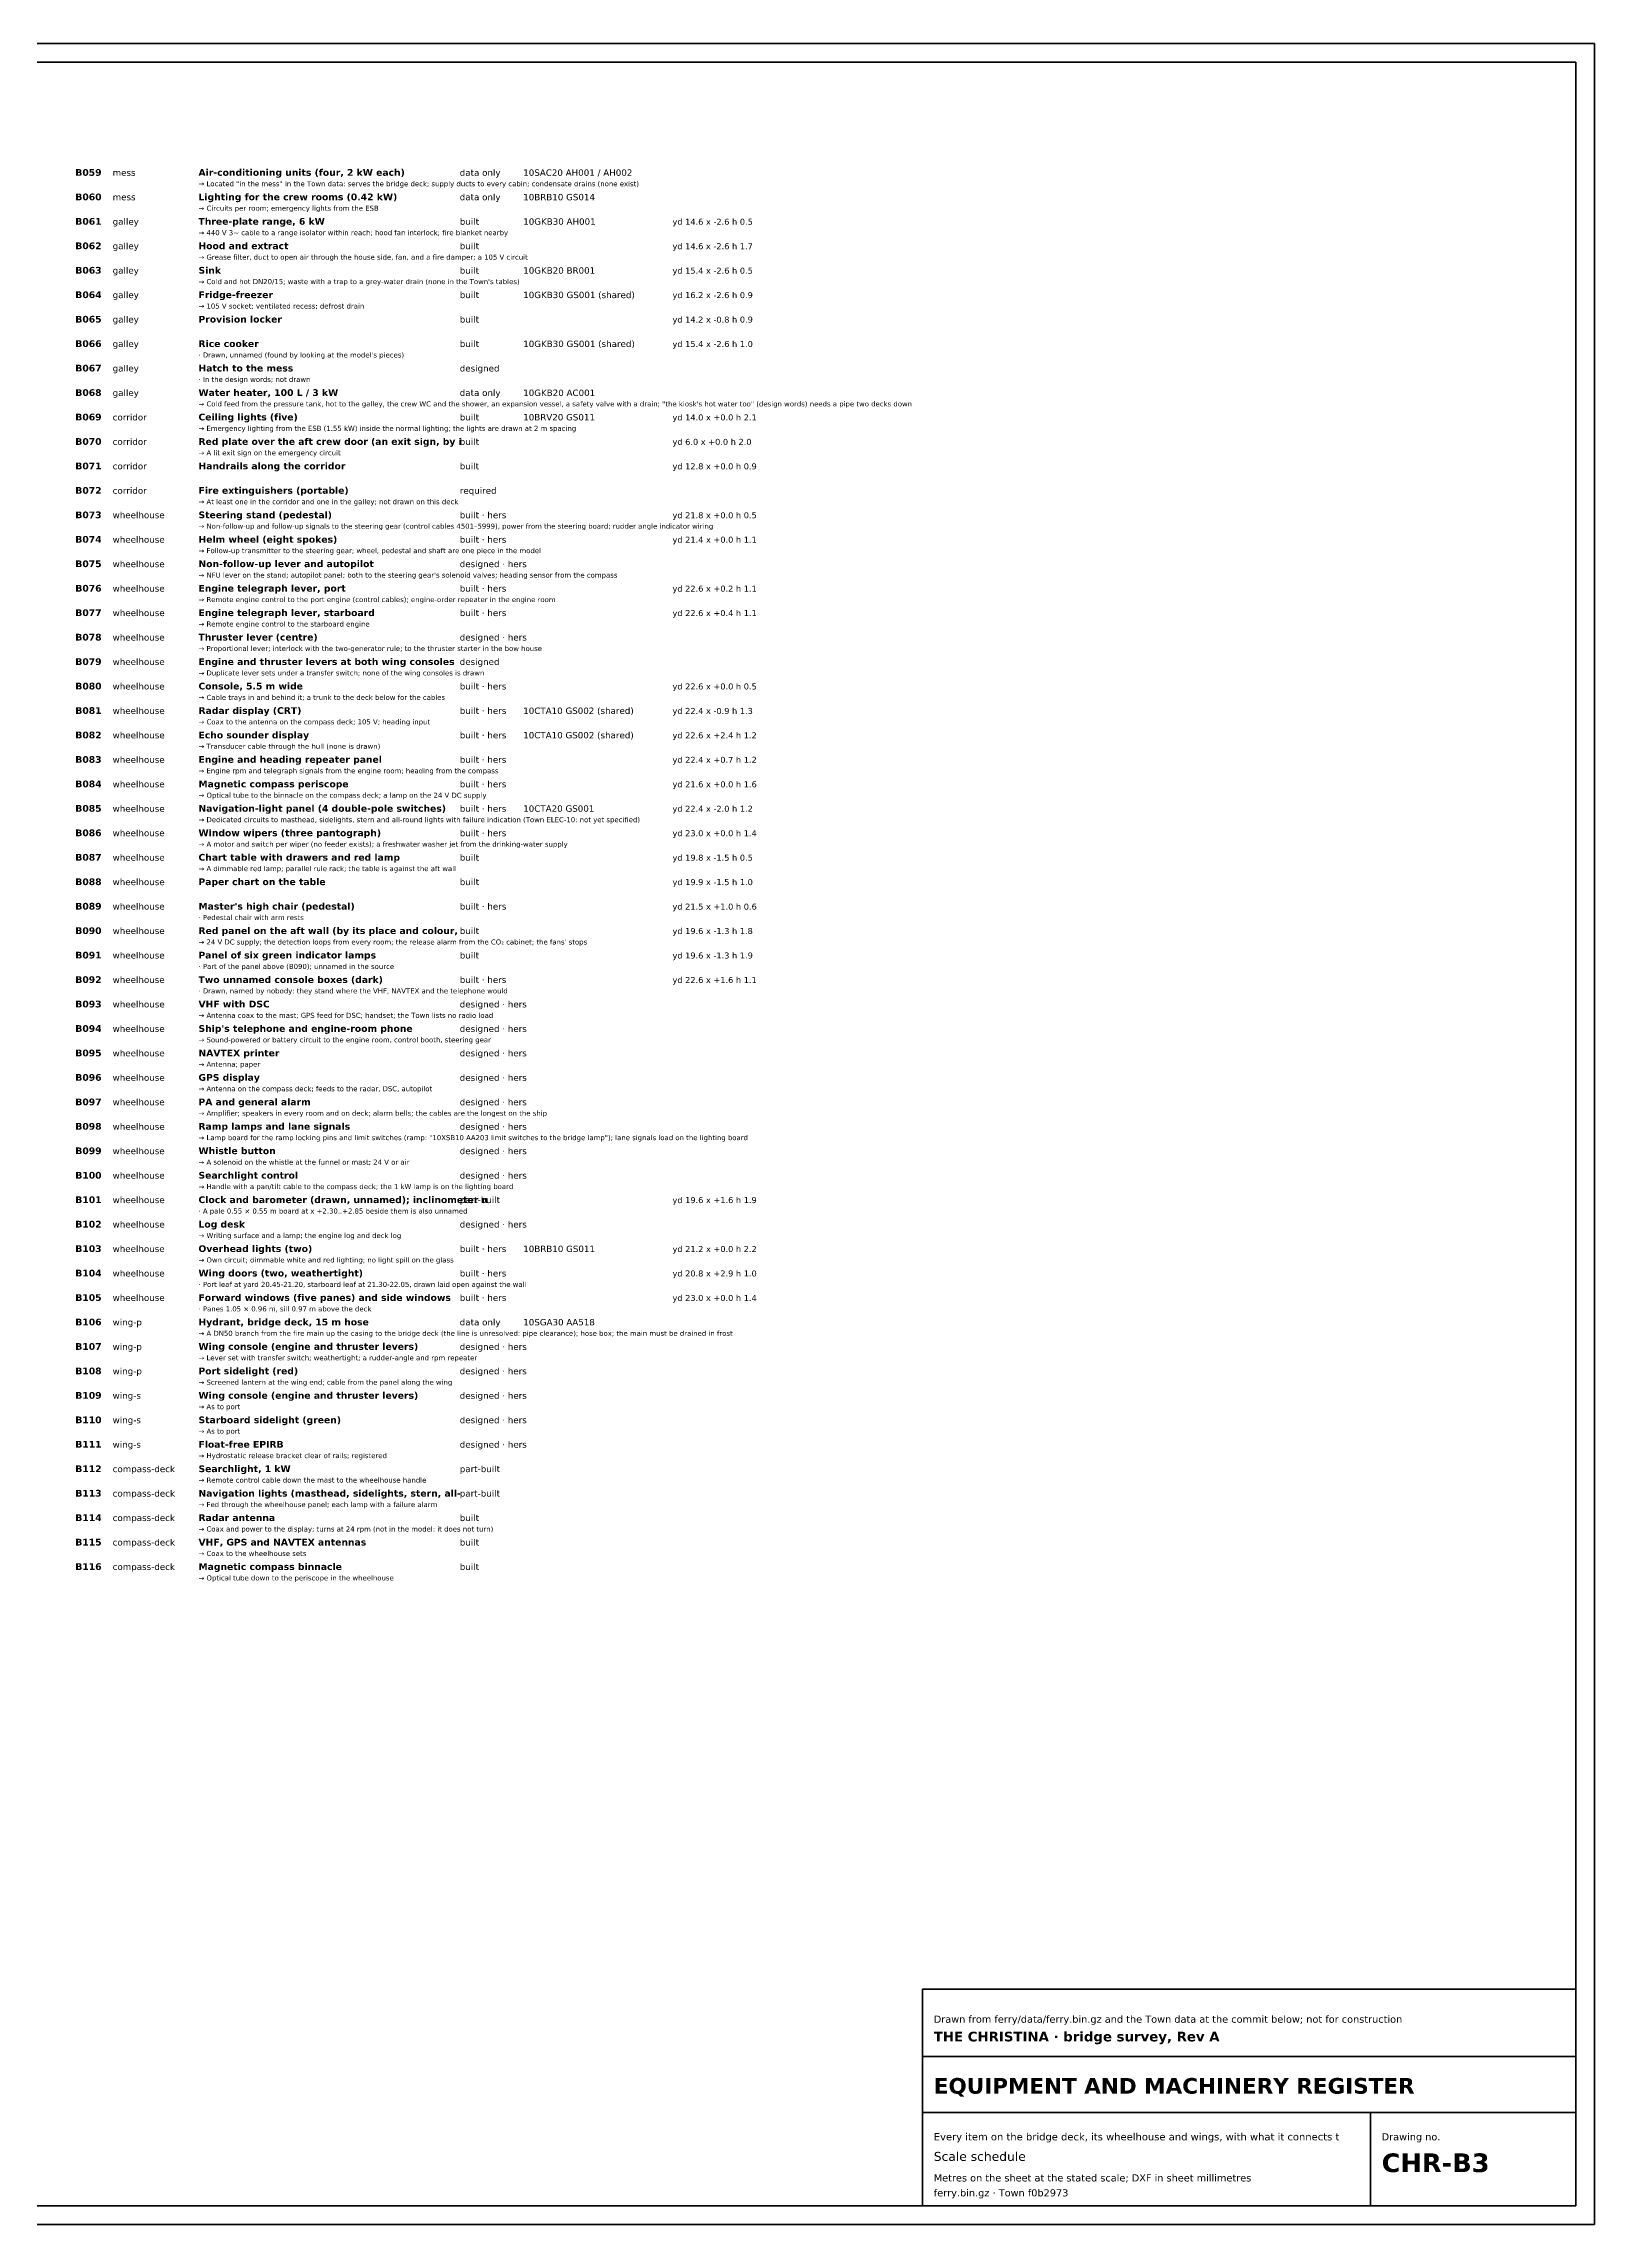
# Model space of a CAD drawing. Header units: millimetres. Extents: x 5 to 836, y 5 to 589.
# Drawn here: x 420 to 836, y 5 to 589 of the extents above; entities that cross this region are included whole.
import ezdxf

# ---------------------------------------------------------------- set-up
doc = ezdxf.new("R2010")
doc.units = ezdxf.units.MM
doc.linetypes.add('DASHED', pattern=[1.524, 1.27, -0.254])
for name, color, linetype, lineweight, true_color in [('DIM', 2, 'CONTINUOUS', 13, 0x1e46a0), ('FIND', 1, 'CONTINUOUS', 25, 0xc80000), ('SIGHT', 30, 'DASHED', 18, 0xd76900), ('THIN', 8, 'CONTINUOUS', 13, 0x8c8c8c)]:
    doc.layers.add(name, color=color, linetype=linetype, lineweight=lineweight, true_color=true_color)
for name, color, linetype, lineweight in [('FRAME', 7, 'CONTINUOUS', 50), ('TEXT', 7, 'CONTINUOUS', 18), ('TITLE', 7, 'CONTINUOUS', 35)]:
    doc.layers.add(name, color=color, linetype=linetype, lineweight=lineweight)
doc.styles.add('SANS', font='DejaVuSans.ttf')
doc.styles.add('SANSB', font='DejaVuSans-Bold.ttf')

msp = doc.modelspace()

# ---------------------------------------------------------------- linework, layer by layer
at = {"layer": 'FRAME'}
for points in [[(5, 5), (836, 5), (836, 589), (5, 589)], [(10, 10), (831, 10), (831, 584), (10, 584)]]:
    msp.add_lwpolyline(points, close=True, dxfattribs=at)
at = {"layer": 'TITLE'}
for p, q in [((656, 50), (831, 50)), ((656, 35), (831, 35)), ((776, 10), (776, 35))]:
    msp.add_line(p, q, dxfattribs=at)
msp.add_lwpolyline([(656, 10), (831, 10), (831, 68), (656, 68)], close=True, dxfattribs=at)

# ---------------------------------------------------------------- texts
at = {"layer": 'DIM'}
for s, height, style, p in [('B059', 1.8, 'SANSB', (429, 553.6)), ('mess', 1.7, 'SANS', (439, 553.6)), ('Air-conditioning units (four, 2 kW each)', 1.8, 'SANSB', (462, 553.6)), ('data only', 1.7, 'SANS', (532, 553.6)), ('10SAC20 AH001 / AH002', 1.7, 'SANS', (549, 553.6)), ('B060', 1.8, 'SANSB', (429, 547.05)), ('mess', 1.7, 'SANS', (439, 547.05)), ('Lighting for the crew rooms (0.42 kW)', 1.8, 'SANSB', (462, 547.05)), ('data only', 1.7, 'SANS', (532, 547.05)), ('10BRB10 GS014', 1.7, 'SANS', (549, 547.05)), ('B068', 1.8, 'SANSB', (429, 494.65)), ('galley', 1.7, 'SANS', (439, 494.65)), ('Water heater, 100 L / 3 kW', 1.8, 'SANSB', (462, 494.65)), ('data only', 1.7, 'SANS', (532, 494.65)), ('10GKB20 AC001', 1.7, 'SANS', (549, 494.65)), ('B106', 1.8, 'SANSB', (429, 245.75)), ('wing-p', 1.7, 'SANS', (439, 245.75)), ('Hydrant, bridge deck, 15 m hose', 1.8, 'SANSB', (462, 245.75)), ('data only', 1.7, 'SANS', (532, 245.75)), ('10SGA30 AA518', 1.7, 'SANS', (549, 245.75))]:
    msp.add_text(s, height=height, dxfattribs=dict(at, style=style)).set_placement(p)
at = {"layer": 'FIND'}
for s, height, style, p in [('B072', 1.8, 'SANSB', (429, 468.45)), ('corridor', 1.7, 'SANS', (439, 468.45)), ('Fire extinguishers (portable)', 1.8, 'SANSB', (462, 468.45)), ('required', 1.7, 'SANS', (532, 468.45))]:
    msp.add_text(s, height=height, dxfattribs=dict(at, style=style)).set_placement(p)
at = {"layer": 'SIGHT'}
for s, height, style, p in [('B067', 1.8, 'SANSB', (429, 501.2)), ('galley', 1.7, 'SANS', (439, 501.2)), ('Hatch to the mess', 1.8, 'SANSB', (462, 501.2)), ('designed', 1.7, 'SANS', (532, 501.2)), ('B075', 1.8, 'SANSB', (429, 448.8)), ('wheelhouse', 1.7, 'SANS', (439, 448.8)), ('Non-follow-up lever and autopilot', 1.8, 'SANSB', (462, 448.8)), ('designed · hers', 1.7, 'SANS', (532, 448.8)), ('B078', 1.8, 'SANSB', (429, 429.15)), ('wheelhouse', 1.7, 'SANS', (439, 429.15)), ('Thruster lever (centre)', 1.8, 'SANSB', (462, 429.15)), ('designed · hers', 1.7, 'SANS', (532, 429.15)), ('B079', 1.8, 'SANSB', (429, 422.6)), ('wheelhouse', 1.7, 'SANS', (439, 422.6)), ('Engine and thruster levers at both wing consoles', 1.8, 'SANSB', (462, 422.6)), ('designed', 1.7, 'SANS', (532, 422.6)), ('B093', 1.8, 'SANSB', (429, 330.9)), ('wheelhouse', 1.7, 'SANS', (439, 330.9)), ('VHF with DSC', 1.8, 'SANSB', (462, 330.9)), ('designed · hers', 1.7, 'SANS', (532, 330.9)), ('B094', 1.8, 'SANSB', (429, 324.35)), ('wheelhouse', 1.7, 'SANS', (439, 324.35)), ("Ship's telephone and engine-room phone", 1.8, 'SANSB', (462, 324.35)), ('designed · hers', 1.7, 'SANS', (532, 324.35)), ('B095', 1.8, 'SANSB', (429, 317.8)), ('wheelhouse', 1.7, 'SANS', (439, 317.8)), ('NAVTEX printer', 1.8, 'SANSB', (462, 317.8)), ('designed · hers', 1.7, 'SANS', (532, 317.8)), ('B096', 1.8, 'SANSB', (429, 311.25)), ('wheelhouse', 1.7, 'SANS', (439, 311.25)), ('GPS display', 1.8, 'SANSB', (462, 311.25)), ('designed · hers', 1.7, 'SANS', (532, 311.25)), ('B097', 1.8, 'SANSB', (429, 304.7)), ('wheelhouse', 1.7, 'SANS', (439, 304.7)), ('PA and general alarm', 1.8, 'SANSB', (462, 304.7)), ('designed · hers', 1.7, 'SANS', (532, 304.7)), ('B098', 1.8, 'SANSB', (429, 298.15)), ('wheelhouse', 1.7, 'SANS', (439, 298.15)), ('Ramp lamps and lane signals', 1.8, 'SANSB', (462, 298.15)), ('designed · hers', 1.7, 'SANS', (532, 298.15)), ('B099', 1.8, 'SANSB', (429, 291.6)), ('wheelhouse', 1.7, 'SANS', (439, 291.6)), ('Whistle button', 1.8, 'SANSB', (462, 291.6)), ('designed · hers', 1.7, 'SANS', (532, 291.6)), ('B100', 1.8, 'SANSB', (429, 285.05)), ('wheelhouse', 1.7, 'SANS', (439, 285.05)), ('Searchlight control', 1.8, 'SANSB', (462, 285.05)), ('designed · hers', 1.7, 'SANS', (532, 285.05)), ('B102', 1.8, 'SANSB', (429, 271.95)), ('wheelhouse', 1.7, 'SANS', (439, 271.95)), ('Log desk', 1.8, 'SANSB', (462, 271.95)), ('designed · hers', 1.7, 'SANS', (532, 271.95)), ('B107', 1.8, 'SANSB', (429, 239.2)), ('wing-p', 1.7, 'SANS', (439, 239.2)), ('Wing console (engine and thruster levers)', 1.8, 'SANSB', (462, 239.2)), ('designed · hers', 1.7, 'SANS', (532, 239.2)), ('B108', 1.8, 'SANSB', (429, 232.65)), ('wing-p', 1.7, 'SANS', (439, 232.65)), ('Port sidelight (red)', 1.8, 'SANSB', (462, 232.65)), ('designed · hers', 1.7, 'SANS', (532, 232.65)), ('B109', 1.8, 'SANSB', (429, 226.1)), ('wing-s', 1.7, 'SANS', (439, 226.1)), ('Wing console (engine and thruster levers)', 1.8, 'SANSB', (462, 226.1)), ('designed · hers', 1.7, 'SANS', (532, 226.1)), ('B110', 1.8, 'SANSB', (429, 219.55)), ('wing-s', 1.7, 'SANS', (439, 219.55)), ('Starboard sidelight (green)', 1.8, 'SANSB', (462, 219.55)), ('designed · hers', 1.7, 'SANS', (532, 219.55)), ('B111', 1.8, 'SANSB', (429, 213)), ('wing-s', 1.7, 'SANS', (439, 213)), ('Float-free EPIRB', 1.8, 'SANSB', (462, 213)), ('designed · hers', 1.7, 'SANS', (532, 213))]:
    msp.add_text(s, height=height, dxfattribs=dict(at, style=style)).set_placement(p)
at = {"layer": 'TEXT'}
for s, height, style, p in [('B061', 1.8, 'SANSB', (429, 540.5)), ('galley', 1.7, 'SANS', (439, 540.5)), ('Three-plate range, 6 kW', 1.8, 'SANSB', (462, 540.5)), ('built', 1.7, 'SANS', (532, 540.5)), ('10GKB30 AH001', 1.7, 'SANS', (549, 540.5)), ('yd 14.6 x -2.6 h 0.5', 1.6, 'SANS', (589, 540.5)), ('B062', 1.8, 'SANSB', (429, 533.95)), ('galley', 1.7, 'SANS', (439, 533.95)), ('Hood and extract', 1.8, 'SANSB', (462, 533.95)), ('built', 1.7, 'SANS', (532, 533.95)), ('yd 14.6 x -2.6 h 1.7', 1.6, 'SANS', (589, 533.95)), ('B063', 1.8, 'SANSB', (429, 527.4)), ('galley', 1.7, 'SANS', (439, 527.4)), ('Sink', 1.8, 'SANSB', (462, 527.4)), ('built', 1.7, 'SANS', (532, 527.4)), ('10GKB20 BR001', 1.7, 'SANS', (549, 527.4)), ('yd 15.4 x -2.6 h 0.5', 1.6, 'SANS', (589, 527.4)), ('B064', 1.8, 'SANSB', (429, 520.85)), ('galley', 1.7, 'SANS', (439, 520.85)), ('Fridge-freezer', 1.8, 'SANSB', (462, 520.85)), ('built', 1.7, 'SANS', (532, 520.85)), ('10GKB30 GS001 (shared)', 1.7, 'SANS', (549, 520.85)), ('yd 16.2 x -2.6 h 0.9', 1.6, 'SANS', (589, 520.85)), ('B065', 1.8, 'SANSB', (429, 514.3)), ('galley', 1.7, 'SANS', (439, 514.3)), ('Provision locker', 1.8, 'SANSB', (462, 514.3)), ('built', 1.7, 'SANS', (532, 514.3)), ('yd 14.2 x -0.8 h 0.9', 1.6, 'SANS', (589, 514.3)), ('B066', 1.8, 'SANSB', (429, 507.75)), ('galley', 1.7, 'SANS', (439, 507.75)), ('Rice cooker', 1.8, 'SANSB', (462, 507.75)), ('built', 1.7, 'SANS', (532, 507.75)), ('10GKB30 GS001 (shared)', 1.7, 'SANS', (549, 507.75)), ('yd 15.4 x -2.6 h 1.0', 1.6, 'SANS', (589, 507.75)), ('B069', 1.8, 'SANSB', (429, 488.1)), ('corridor', 1.7, 'SANS', (439, 488.1)), ('Ceiling lights (five)', 1.8, 'SANSB', (462, 488.1)), ('built', 1.7, 'SANS', (532, 488.1)), ('10BRV20 GS011', 1.7, 'SANS', (549, 488.1)), ('yd 14.0 x +0.0 h 2.1', 1.6, 'SANS', (589, 488.1)), ('B070', 1.8, 'SANSB', (429, 481.55)), ('corridor', 1.7, 'SANS', (439, 481.55)), ('Red plate over the aft crew door (an exit sign, by i', 1.8, 'SANSB', (462, 481.55)), ('built', 1.7, 'SANS', (532, 481.55)), ('yd 6.0 x +0.0 h 2.0', 1.6, 'SANS', (589, 481.55)), ('B071', 1.8, 'SANSB', (429, 475)), ('corridor', 1.7, 'SANS', (439, 475)), ('Handrails along the corridor', 1.8, 'SANSB', (462, 475)), ('built', 1.7, 'SANS', (532, 475)), ('yd 12.8 x +0.0 h 0.9', 1.6, 'SANS', (589, 475)), ('B073', 1.8, 'SANSB', (429, 461.9)), ('wheelhouse', 1.7, 'SANS', (439, 461.9)), ('Steering stand (pedestal)', 1.8, 'SANSB', (462, 461.9)), ('built · hers', 1.7, 'SANS', (532, 461.9)), ('yd 21.8 x +0.0 h 0.5', 1.6, 'SANS', (589, 461.9)), ('B074', 1.8, 'SANSB', (429, 455.35)), ('wheelhouse', 1.7, 'SANS', (439, 455.35)), ('Helm wheel (eight spokes)', 1.8, 'SANSB', (462, 455.35)), ('built · hers', 1.7, 'SANS', (532, 455.35)), ('yd 21.4 x +0.0 h 1.1', 1.6, 'SANS', (589, 455.35)), ('B076', 1.8, 'SANSB', (429, 442.25)), ('wheelhouse', 1.7, 'SANS', (439, 442.25)), ('Engine telegraph lever, port', 1.8, 'SANSB', (462, 442.25)), ('built · hers', 1.7, 'SANS', (532, 442.25)), ('yd 22.6 x +0.2 h 1.1', 1.6, 'SANS', (589, 442.25)), ('B077', 1.8, 'SANSB', (429, 435.7)), ('wheelhouse', 1.7, 'SANS', (439, 435.7)), ('Engine telegraph lever, starboard', 1.8, 'SANSB', (462, 435.7)), ('built · hers', 1.7, 'SANS', (532, 435.7)), ('yd 22.6 x +0.4 h 1.1', 1.6, 'SANS', (589, 435.7)), ('B080', 1.8, 'SANSB', (429, 416.05)), ('wheelhouse', 1.7, 'SANS', (439, 416.05)), ('Console, 5.5 m wide', 1.8, 'SANSB', (462, 416.05)), ('built · hers', 1.7, 'SANS', (532, 416.05)), ('yd 22.6 x +0.0 h 0.5', 1.6, 'SANS', (589, 416.05)), ('B081', 1.8, 'SANSB', (429, 409.5)), ('wheelhouse', 1.7, 'SANS', (439, 409.5)), ('Radar display (CRT)', 1.8, 'SANSB', (462, 409.5)), ('built · hers', 1.7, 'SANS', (532, 409.5)), ('10CTA10 GS002 (shared)', 1.7, 'SANS', (549, 409.5)), ('yd 22.4 x -0.9 h 1.3', 1.6, 'SANS', (589, 409.5)), ('B082', 1.8, 'SANSB', (429, 402.95)), ('wheelhouse', 1.7, 'SANS', (439, 402.95)), ('Echo sounder display', 1.8, 'SANSB', (462, 402.95)), ('built · hers', 1.7, 'SANS', (532, 402.95)), ('10CTA10 GS002 (shared)', 1.7, 'SANS', (549, 402.95)), ('yd 22.6 x +2.4 h 1.2', 1.6, 'SANS', (589, 402.95)), ('B083', 1.8, 'SANSB', (429, 396.4)), ('wheelhouse', 1.7, 'SANS', (439, 396.4)), ('Engine and heading repeater panel', 1.8, 'SANSB', (462, 396.4)), ('built · hers', 1.7, 'SANS', (532, 396.4)), ('yd 22.4 x +0.7 h 1.2', 1.6, 'SANS', (589, 396.4)), ('B084', 1.8, 'SANSB', (429, 389.85)), ('wheelhouse', 1.7, 'SANS', (439, 389.85)), ('Magnetic compass periscope', 1.8, 'SANSB', (462, 389.85)), ('built · hers', 1.7, 'SANS', (532, 389.85)), ('yd 21.6 x +0.0 h 1.6', 1.6, 'SANS', (589, 389.85)), ('B085', 1.8, 'SANSB', (429, 383.3)), ('wheelhouse', 1.7, 'SANS', (439, 383.3)), ('Navigation-light panel (4 double-pole switches)', 1.8, 'SANSB', (462, 383.3)), ('built · hers', 1.7, 'SANS', (532, 383.3)), ('10CTA20 GS001', 1.7, 'SANS', (549, 383.3)), ('yd 22.4 x -2.0 h 1.2', 1.6, 'SANS', (589, 383.3)), ('B086', 1.8, 'SANSB', (429, 376.75)), ('wheelhouse', 1.7, 'SANS', (439, 376.75)), ('Window wipers (three pantograph)', 1.8, 'SANSB', (462, 376.75)), ('built · hers', 1.7, 'SANS', (532, 376.75)), ('yd 23.0 x +0.0 h 1.4', 1.6, 'SANS', (589, 376.75)), ('B087', 1.8, 'SANSB', (429, 370.2)), ('wheelhouse', 1.7, 'SANS', (439, 370.2)), ('Chart table with drawers and red lamp', 1.8, 'SANSB', (462, 370.2)), ('built', 1.7, 'SANS', (532, 370.2)), ('yd 19.8 x -1.5 h 0.5', 1.6, 'SANS', (589, 370.2)), ('B088', 1.8, 'SANSB', (429, 363.65)), ('wheelhouse', 1.7, 'SANS', (439, 363.65)), ('Paper chart on the table', 1.8, 'SANSB', (462, 363.65)), ('built', 1.7, 'SANS', (532, 363.65)), ('yd 19.9 x -1.5 h 1.0', 1.6, 'SANS', (589, 363.65)), ('B089', 1.8, 'SANSB', (429, 357.1)), ('wheelhouse', 1.7, 'SANS', (439, 357.1)), ("Master's high chair (pedestal)", 1.8, 'SANSB', (462, 357.1)), ('built · hers', 1.7, 'SANS', (532, 357.1)), ('yd 21.5 x +1.0 h 0.6', 1.6, 'SANS', (589, 357.1)), ('B090', 1.8, 'SANSB', (429, 350.55)), ('wheelhouse', 1.7, 'SANS', (439, 350.55)), ('Red panel on the aft wall (by its place and colour, ', 1.8, 'SANSB', (462, 350.55)), ('built', 1.7, 'SANS', (532, 350.55)), ('yd 19.6 x -1.3 h 1.8', 1.6, 'SANS', (589, 350.55)), ('B091', 1.8, 'SANSB', (429, 344)), ('wheelhouse', 1.7, 'SANS', (439, 344)), ('Panel of six green indicator lamps', 1.8, 'SANSB', (462, 344)), ('built', 1.7, 'SANS', (532, 344)), ('yd 19.6 x -1.3 h 1.9', 1.6, 'SANS', (589, 344)), ('B092', 1.8, 'SANSB', (429, 337.45)), ('wheelhouse', 1.7, 'SANS', (439, 337.45)), ('Two unnamed console boxes (dark)', 1.8, 'SANSB', (462, 337.45)), ('built · hers', 1.7, 'SANS', (532, 337.45)), ('yd 22.6 x +1.6 h 1.1', 1.6, 'SANS', (589, 337.45)), ('B101', 1.8, 'SANSB', (429, 278.5)), ('Clock and barometer (drawn, unnamed); inclinometer n', 1.8, 'SANSB', (462, 278.5)), ('wheelhouse', 1.7, 'SANS', (439, 278.5)), ('part-built', 1.7, 'SANS', (532, 278.5)), ('yd 19.6 x +1.6 h 1.9', 1.6, 'SANS', (589, 278.5)), ('B103', 1.8, 'SANSB', (429, 265.4)), ('wheelhouse', 1.7, 'SANS', (439, 265.4)), ('Overhead lights (two)', 1.8, 'SANSB', (462, 265.4)), ('built · hers', 1.7, 'SANS', (532, 265.4)), ('10BRB10 GS011', 1.7, 'SANS', (549, 265.4)), ('yd 21.2 x +0.0 h 2.2', 1.6, 'SANS', (589, 265.4)), ('B104', 1.8, 'SANSB', (429, 258.85)), ('wheelhouse', 1.7, 'SANS', (439, 258.85)), ('Wing doors (two, weathertight)', 1.8, 'SANSB', (462, 258.85)), ('built · hers', 1.7, 'SANS', (532, 258.85)), ('yd 20.8 x +2.9 h 1.0', 1.6, 'SANS', (589, 258.85)), ('B105', 1.8, 'SANSB', (429, 252.3)), ('wheelhouse', 1.7, 'SANS', (439, 252.3)), ('Forward windows (five panes) and side windows', 1.8, 'SANSB', (462, 252.3)), ('built · hers', 1.7, 'SANS', (532, 252.3)), ('yd 23.0 x +0.0 h 1.4', 1.6, 'SANS', (589, 252.3)), ('B112', 1.8, 'SANSB', (429, 206.45)), ('compass-deck', 1.7, 'SANS', (439, 206.45)), ('Searchlight, 1 kW', 1.8, 'SANSB', (462, 206.45)), ('part-built', 1.7, 'SANS', (532, 206.45)), ('B113', 1.8, 'SANSB', (429, 199.9)), ('compass-deck', 1.7, 'SANS', (439, 199.9)), ('Navigation lights (masthead, sidelights, stern, all-', 1.8, 'SANSB', (462, 199.9)), ('part-built', 1.7, 'SANS', (532, 199.9)), ('B114', 1.8, 'SANSB', (429, 193.35)), ('compass-deck', 1.7, 'SANS', (439, 193.35)), ('Radar antenna', 1.8, 'SANSB', (462, 193.35)), ('built', 1.7, 'SANS', (532, 193.35)), ('B115', 1.8, 'SANSB', (429, 186.8)), ('compass-deck', 1.7, 'SANS', (439, 186.8)), ('VHF, GPS and NAVTEX antennas', 1.8, 'SANSB', (462, 186.8)), ('built', 1.7, 'SANS', (532, 186.8)), ('B116', 1.8, 'SANSB', (429, 180.25)), ('compass-deck', 1.7, 'SANS', (439, 180.25)), ('Magnetic compass binnacle', 1.8, 'SANSB', (462, 180.25)), ('built', 1.7, 'SANS', (532, 180.25)), ('Drawn from ferry/data/ferry.bin.gz and the Town data at the commit below; not for construction', 1.9, 'SANS', (659, 59)), ('THE CHRISTINA · bridge survey, Rev A', 2.6, 'SANSB', (659, 54)), ('EQUIPMENT AND MACHINERY REGISTER', 4.2, 'SANSB', (659, 40)), ('Every item on the bridge deck, its wheelhouse and wings, with what it connects t', 1.9444, 'SANS', (659, 27.5)), ('Drawing no.', 1.9, 'SANS', (779, 27.5)), ('Scale schedule', 2.4, 'SANS', (659, 22)), ('CHR-B3', 5, 'SANSB', (779, 19)), ('Metres on the sheet at the stated scale; DXF in sheet millimetres', 1.9, 'SANS', (659, 16.5)), ('ferry.bin.gz · Town f0b2973', 1.9, 'SANS', (659, 12.5))]:
    msp.add_text(s, height=height, dxfattribs=dict(at, style=style)).set_placement(p)
at = {"layer": 'THIN', "style": 'SANS'}
for s, p in [('→ Located "in the mess" in the Town data: serves the bridge deck; supply ducts to every cabin; condensate drains (none exist)', (462, 550.8)), ('→ Circuits per room; emergency lights from the ESB', (462, 544.25)), ('→ 440 V 3~ cable to a range isolator within reach; hood fan interlock; fire blanket nearby', (462, 537.7)), ('→ Grease filter, duct to open air through the house side, fan, and a fire damper; a 105 V circuit', (462, 531.15)), ("→ Cold and hot DN20/15; waste with a trap to a grey-water drain (none in the Town's tables)", (462, 524.6)), ('→ 105 V socket; ventilated recess; defrost drain', (462, 518.05)), ("· Drawn, unnamed (found by looking at the model's pieces)", (462, 504.95)), ('· In the design words; not drawn', (462, 498.4)), ('→ Cold feed from the pressure tank, hot to the galley, the crew WC and the shower, an expansion vessel, a safety valve with a drain; "the kiosk\'s hot water too" (design words) needs a pipe two decks down', (462, 491.85)), ('→ Emergency lighting from the ESB (1.55 kW) inside the normal lighting; the lights are drawn at 2 m spacing', (462, 485.3)), ('→ A lit exit sign on the emergency circuit', (462, 478.75)), ('→ At least one in the corridor and one in the galley; not drawn on this deck', (462, 465.65)), ('→ Non-follow-up and follow-up signals to the steering gear (control cables 4501–5999), power from the steering board; rudder angle indicator wiring', (462, 459.1)), ('→ Follow-up transmitter to the steering gear; wheel, pedestal and shaft are one piece in the model', (462, 452.55)), ("→ NFU lever on the stand; autopilot panel; both to the steering gear's solenoid valves; heading sensor from the compass", (462, 446)), ('→ Remote engine control to the port engine (control cables); engine-order repeater in the engine room', (462, 439.45)), ('→ Remote engine control to the starboard engine', (462, 432.9)), ('→ Proportional lever; interlock with the two-generator rule; to the thruster starter in the bow house', (462, 426.35)), ('→ Duplicate lever sets under a transfer switch; none of the wing consoles is drawn', (462, 419.8)), ('→ Cable trays in and behind it; a trunk to the deck below for the cables', (462, 413.25)), ('→ Coax to the antenna on the compass deck; 105 V; heading input', (462, 406.7)), ('→ Transducer cable through the hull (none is drawn)', (462, 400.15)), ('→ Engine rpm and telegraph signals from the engine room; heading from the compass', (462, 393.6)), ('→ Optical tube to the binnacle on the compass deck; a lamp on the 24 V DC supply', (462, 387.05)), ('→ Dedicated circuits to masthead, sidelights, stern and all-round lights with failure indication (Town ELEC-10: not yet specified)', (462, 380.5)), ('→ A motor and switch per wiper (no feeder exists); a freshwater washer jet from the drinking-water supply', (462, 373.95)), ('→ A dimmable red lamp; parallel rule rack; the table is against the aft wall', (462, 367.4)), ('· Pedestal chair with arm rests', (462, 354.3)), ("→ 24 V DC supply; the detection loops from every room; the release alarm from the CO₂ cabinet; the fans' stops", (462, 347.75)), ('· Part of the panel above (B090); unnamed in the source', (462, 341.2)), ('· Drawn, named by nobody: they stand where the VHF, NAVTEX and the telephone would', (462, 334.65)), ('→ Antenna coax to the mast; GPS feed for DSC; handset; the Town lists no radio load', (462, 328.1)), ('→ Sound-powered or battery circuit to the engine room, control booth, steering gear', (462, 321.55)), ('→ Antenna; paper', (462, 315)), ('→ Antenna on the compass deck; feeds to the radar, DSC, autopilot', (462, 308.45)), ('→ Amplifier; speakers in every room and on deck; alarm bells; the cables are the longest on the ship', (462, 301.9)), ('→ Lamp board for the ramp locking pins and limit switches (ramp: "10XSB10 AA203 limit switches to the bridge lamp"); lane signals load on the lighting board', (462, 295.35)), ('→ A solenoid on the whistle at the funnel or mast; 24 V or air', (462, 288.8)), ('→ Handle with a pan/tilt cable to the compass deck; the 1 kW lamp is on the lighting board', (462, 282.25)), ('· A pale 0.55 × 0.55 m board at x +2.30..+2.85 beside them is also unnamed', (462, 275.7)), ('→ Writing surface and a lamp; the engine log and deck log', (462, 269.15)), ('→ Own circuit; dimmable white and red lighting; no light spill on the glass', (462, 262.6)), ('· Port leaf at yard 20.45-21.20, starboard leaf at 21.30-22.05, drawn laid open against the wall', (462, 256.05)), ('· Panes 1.05 × 0.96 m, sill 0.97 m above the deck', (462, 249.5)), ('→ A DN50 branch from the fire main up the casing to the bridge deck (the line is unresolved: pipe clearance); hose box; the main must be drained in frost', (462, 242.95)), ('→ Lever set with transfer switch; weathertight; a rudder-angle and rpm repeater', (462, 236.4)), ('→ Screened lantern at the wing end; cable from the panel along the wing', (462, 229.85)), ('→ As to port', (462, 223.3)), ('→ As to port', (462, 216.75)), ('→ Hydrostatic release bracket clear of rails; registered', (462, 210.2)), ('→ Remote control cable down the mast to the wheelhouse handle', (462, 203.65)), ('→ Fed through the wheelhouse panel; each lamp with a failure alarm', (462, 197.1)), ('→ Coax and power to the display; turns at 24 rpm (not in the model: it does not turn)', (462, 190.55)), ('→ Coax to the wheelhouse sets', (462, 184)), ('→ Optical tube down to the periscope in the wheelhouse', (462, 177.45))]:
    msp.add_text(s, height=1.35, dxfattribs=at).set_placement(p)

doc.saveas('drawing.dxf')
